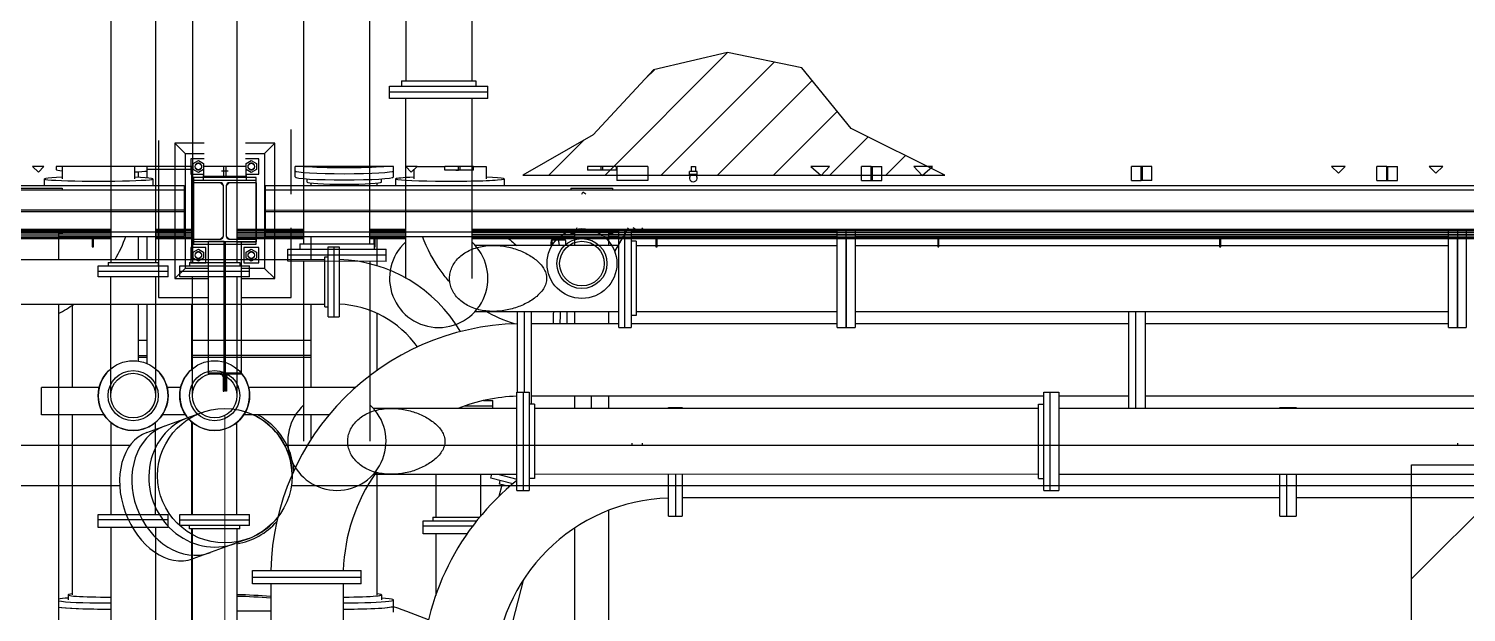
# Model space of a CAD drawing. Header units: metres. Extents: x 0 to 63075, y 0 to 44550.
# Drawn here: x 53271 to 54331, y 38048 to 38478 of the extents above; entities that cross this region are included whole.
import ezdxf

# ---------------------------------------------------------------- set-up
doc = ezdxf.new("R2010")
doc.units = ezdxf.units.M
doc.header["$LTSCALE"] = 75
for name, color, linetype in [('AI-Hatch mob', 7, 'Continuous'), ('GSB', 7, 'Continuous'), ('ML6', 1, 'Continuous'), ('SDM', 7, 'Continuous'), ('SL1', 8, 'Continuous')]:
    doc.layers.add(name, color=color, linetype=linetype)
doc.styles.add('Arial', font='arial.ttf')
doc.dimstyles.new('VL0-GL_L', dxfattribs={"dimtxt": 0.18, "dimasz": 0.18, "dimexe": 0.18, "dimexo": 0.0625, "dimgap": 0.09, "dimtad": 0, "dimtih": 1, "dimtoh": 1, "dimdec": 4, "dimzin": 0, "dimdsep": 46, "dimtxsty": 'Standard', "dimcen": 0.09, "dimadec": 0, "dimazin": 0, "dimtfac": 1, "dimtdec": 4, "dimtofl": 0, "dimtmove": 0, "dimatfit": 3, "dimfxl": 1, "dimtolj": 1, "dimtzin": 0, "dimarcsym": 0})

# ---------------------------------------------------------------- blocks, each defined once
blk = doc.blocks.new('A$C6bae614f')
at = {"layer": 'SL1'}
h = blk.add_hatch(dxfattribs=at)
h.set_pattern_fill('_USER', color=256, scale=195, angle=44.99813, style=0, pattern_type=0)
h.set_pattern_definition([(44.99813, (326091.56, -18363.04), (-137.8813, 137.89033), [])])
h.paths.add_polyline_path([(371332.8, 30330.1), (373403.6, 30330.1), (372944, 30559.3), (372701.7, 30856.7), (372337.2, 30931.4), (371974.3, 30846.9), (371678.3, 30528.5)])
for p, q in [((370757.9, 33692.9), (370757.8, 30792.4)), ((371081.7, 33692.9), (371081.6, 30792.4)), ((370258, 29992.5), (370258.1, 32881.3)), ((370581.8, 29992.4), (370581.9, 32881.3)), ((369310.5, 32842), (369310.4, 29901.7)), ((369529.5, 32842), (369529.4, 29901.7)), ((369710.5, 32812.9), (369710.4, 29901.7)), ((369929.5, 32812.9), (369929.4, 29901.7)), ((370678.4, 30706.6), (370678.4, 30767.1)), ((370678.4, 30767.1), (371161, 30767.1)), ((370737.2, 30792.4), (371102.3, 30792.4)), ((370737.2, 30792.4), (370737.2, 30767.1)), ((371102.3, 30792.4), (371102.3, 30767.1)), ((371161, 30706.6), (371161, 30767.1)), ((371161, 30736.8), (370678.4, 30736.9)), ((371161, 30706.6), (370678.4, 30706.6)), ((370757.8, 29823.2), (370757.8, 30706.6)), ((371081.6, 30706.6), (371081.6, 29823.2)), ((370194.9, 30236.9), (370194.9, 30553.2)), ((369544.9, 30500), (369544.9, 29729.4)), ((369674.9, 30436.9), (369624.9, 30486.9)), ((369768.4, 30486.9), (369624.9, 30486.9)), ((369624.9, 30486.9), (369624.9, 29821.9)), ((370114.9, 30486.9), (369971.4, 30486.9)), ((370114.9, 30486.9), (370064.9, 30436.9)), ((370114.9, 29821.9), (370114.9, 30486.9)), ((369674.9, 30436.9), (369674.9, 29871.9)), ((369674.9, 30436.9), (369768.4, 30436.9)), ((369702.4, 30409.4), (369702.4, 30334.4)), ((369768.4, 30409.4), (369702.4, 30409.4)), ((369971.4, 30436.9), (370064.9, 30436.9)), ((370037.4, 30409.4), (369971.4, 30409.4)), ((370037.4, 30334.4), (370037.4, 30409.4)), ((370064.9, 30436.9), (370064.9, 29871.9)), ((368982.2, 30373), (368925.4, 30373)), ((368925.4, 30373), (368955, 30344.7)), ((368955, 30344.7), (368982.2, 30373)), ((369708.5, 30373), (369042.6, 30373)), ((369042.6, 30373), (369042.6, 30357.4)), ((369072.5, 30311.2), (369072.5, 30373)), ((369428.1, 30311.2), (369428.1, 30373)), ((369445.8, 30318.5), (369445.8, 30346.7)), ((369489.4, 30315.9), (369489.4, 30373)), ((369708.5, 30357.7), (369489.4, 30357.7)), ((369708.5, 29915.9), (369708.5, 30373)), ((369714.5, 30386.6), (369739.9, 30401.3)), ((369714.5, 30357.2), (369714.5, 30386.6)), ((369739.9, 30342.5), (369714.5, 30357.2)), ((369724.9, 30379.1), (369723.3, 30371.9)), ((369723.3, 30371.9), (369724.9, 30364.7)), ((369729.5, 30384.9), (369724.9, 30379.1)), ((369724.9, 30364.7), (369729.5, 30358.9)), ((369736.2, 30388.1), (369729.5, 30384.9)), ((369729.5, 30358.9), (369736.2, 30355.6)), ((369743.6, 30388.1), (369736.2, 30388.1)), ((369736.2, 30355.6), (369743.6, 30355.6)), ((369739.9, 30401.3), (369765.4, 30386.6)), ((369765.4, 30357.2), (369739.9, 30342.5)), ((369750.3, 30384.9), (369743.6, 30388.1)), ((369743.6, 30355.6), (369750.3, 30358.9)), ((369755, 30379.1), (369750.3, 30384.9)), ((369750.3, 30358.9), (369755, 30364.7)), ((369756.6, 30371.9), (369755, 30379.1)), ((369755, 30364.7), (369756.6, 30371.9)), ((369765.4, 30386.6), (369765.4, 30357.2)), ((369875, 30373), (369765.4, 30373)), ((369765.4, 30373), (369765.4, 30319.9)), ((369864.8, 30319.9), (369864.8, 30373)), ((369875, 30349.9), (369864.8, 30349.9)), ((369875, 30373), (369875, 30319.9)), ((369887, 30373), (369875, 30373)), ((369974.4, 30373), (369887, 30373)), ((369974.4, 30319.9), (369974.4, 30373)), ((369974.5, 30386.6), (369999.9, 30401.3)), ((369974.5, 30357.2), (369974.5, 30386.6)), ((369999.9, 30342.5), (369974.5, 30357.2)), ((369984.9, 30379.1), (369983.3, 30371.9)), ((369983.3, 30371.9), (369984.9, 30364.7)), ((369989.5, 30384.9), (369984.9, 30379.1)), ((369984.9, 30364.7), (369989.5, 30358.9)), ((369996.2, 30388.1), (369989.5, 30384.9)), ((369989.5, 30358.9), (369996.2, 30355.6)), ((370003.6, 30388.1), (369996.2, 30388.1)), ((369996.2, 30355.6), (370003.6, 30355.6)), ((369999.9, 30401.3), (370025.4, 30386.6)), ((370025.4, 30357.2), (369999.9, 30342.5)), ((370010.3, 30384.9), (370003.6, 30388.1)), ((370003.6, 30355.6), (370010.3, 30358.9)), ((370015, 30379.1), (370010.3, 30384.9)), ((370010.3, 30358.9), (370015, 30364.7)), ((370016.6, 30371.9), (370015, 30379.1)), ((370015, 30364.7), (370016.6, 30371.9)), ((370025.4, 30386.6), (370025.4, 30357.2)), ((370214.6, 30321.1), (370214.6, 30372.9)), ((370697.2, 30372.9), (370214.6, 30372.9)), ((370697.2, 30321.1), (370697.2, 30372.9)), ((370814.4, 30372.9), (370757.7, 30372.9)), ((370757.7, 30372.9), (370784.9, 30344.6)), ((370784.9, 30344.6), (370814.4, 30372.9)), ((370796.8, 30356), (370796.8, 30311.2)), ((370814.4, 30372.9), (370949.9, 30372.9)), ((371089.9, 30372.9), (370949.9, 30372.9)), ((370949.9, 30354.4), (370949.9, 30372.9)), ((371089.9, 30354.3), (370949.9, 30354.4)), ((371004.4, 30354.3), (371016.4, 30354.3)), ((371016.4, 30354.3), (371016.4, 30372.9)), ((371023.4, 30372.9), (371023.4, 30354.3)), ((371035.4, 30354.3), (371023.4, 30354.3)), ((371089.9, 30372.9), (371152.4, 30372.9)), ((371089.9, 30354.3), (371089.9, 30372.9)), ((371152.4, 30372.9), (371152.4, 30311.2)), ((371649.9, 30372.9), (371649.9, 30354.3)), ((371789.9, 30372.9), (371649.9, 30372.9)), ((371789.9, 30354.3), (371649.9, 30354.3)), ((371716.4, 30354.3), (371716.4, 30372.9)), ((371723.4, 30372.9), (371723.4, 30354.3)), ((371789.9, 30372.9), (371789.9, 30354.3)), ((371793.9, 30372.9), (371793.9, 30304.3)), ((371945.9, 30372.9), (371793.9, 30372.9)), ((371945.9, 30372.9), (371945.9, 30304.3)), ((372188.1, 30348.3), (372150, 30348.3)), ((372150, 30332.4), (372150, 30348.3)), ((372158.4, 30372.9), (372158.4, 30348.3)), ((372158.4, 30372.9), (372179.7, 30372.9)), ((372179.7, 30372.9), (372179.7, 30348.3)), ((372188.1, 30332.4), (372188.1, 30348.3)), ((372838.1, 30372.9), (372746.8, 30372.9)), ((372746.8, 30372.9), (372797, 30327.4)), ((372797, 30327.4), (372838.1, 30372.9)), ((373032.8, 30372.9), (372994.9, 30372.9)), ((372994.9, 30304.3), (372994.9, 30372.9)), ((373042.8, 30372.9), (373032.8, 30372.9)), ((373042.8, 30372.9), (373094.9, 30372.8)), ((373042.8, 30304.3), (373042.8, 30372.9)), ((373047.1, 30372.9), (373047.1, 30304.3)), ((373094.9, 30304.3), (373094.9, 30372.8)), ((373251.7, 30372.8), (373292.9, 30327.4)), ((373343, 30372.8), (373251.7, 30372.8)), ((373292.9, 30327.4), (373343, 30372.8)), ((374372.1, 30372.8), (374319.9, 30372.8)), ((374319.9, 30304.2), (374319.9, 30372.8)), ((374367.8, 30304.2), (374367.8, 30372.8)), ((374372.1, 30372.8), (374372.1, 30304.2)), ((374382.1, 30372.8), (374372.1, 30372.8)), ((374419.9, 30372.8), (374382.1, 30372.8)), ((374419.9, 30304.2), (374419.9, 30372.8)), ((375369.2, 30372.8), (375301.5, 30372.8)), ((375301.5, 30372.8), (375335.5, 30338.9)), ((375335.5, 30338.9), (375369.2, 30372.8)), ((375562.8, 30372.8), (375524.9, 30372.8)), ((375524.9, 30304.2), (375524.9, 30372.8)), ((375572.8, 30372.8), (375562.8, 30372.8)), ((375572.8, 30372.8), (375624.9, 30372.8)), ((375572.8, 30304.2), (375572.8, 30372.8)), ((375577.1, 30372.8), (375577.1, 30304.2)), ((375624.9, 30304.2), (375624.9, 30372.8)), ((375847.4, 30372.8), (375780.6, 30372.8)), ((375780.6, 30372.8), (375814, 30339.4)), ((375814, 30339.4), (375847.4, 30372.8)), ((361069.9, 30279.7), (369669.9, 30279.4)), ((368983.6, 30311.2), (368983.6, 30279.4)), ((369517, 30311.2), (369517, 30279.4)), ((369669.9, 30279.4), (369669.9, 30257.9)), ((369702.4, 30334.4), (369768.4, 30334.4)), ((369764.9, 30318.4), (369715.9, 30318.4)), ((369715.9, 30318.4), (369715.9, 29990.4)), ((369715.9, 30305.9), (370023.9, 30305.9)), ((369715.9, 30305.9), (370023.9, 30305.9)), ((369848.4, 30292.8), (369715.9, 30292.8)), ((369850.9, 30292.8), (369715.9, 30292.8)), ((369765.4, 30328.3), (369764.9, 30328.3)), ((369764.9, 30303.9), (369764.9, 30328.3)), ((369764.9, 30324.9), (369974.9, 30324.9)), ((369764.9, 30319.9), (369974.9, 30319.9)), ((369974.9, 30303.9), (369764.9, 30303.9)), ((369863.4, 30277.8), (369848.4, 30292.8)), ((369863.4, 30277.8), (369848.4, 30292.8)), ((369850.9, 30290.2), (369850.9, 30292.8)), ((369863.4, 30031), (369863.4, 30277.8)), ((369891.5, 30292.8), (369876.5, 30277.8)), ((369891.5, 30292.8), (369876.5, 30277.8)), ((369876.5, 30277.8), (369876.5, 30031)), ((369888.9, 30292.8), (369888.9, 30290.2)), ((370023.9, 30292.8), (369888.9, 30292.8)), ((370023.9, 30292.8), (369891.5, 30292.8)), ((369971.4, 30334.4), (370037.4, 30334.4)), ((369974.9, 30328.3), (369974.4, 30328.3)), ((369974.9, 30328.3), (369974.9, 30303.9)), ((370023.9, 30318.4), (369974.9, 30318.4)), ((370023.9, 30002.9), (370023.9, 30318.4)), ((370023.9, 30292.8), (370023.9, 30016)), ((370069.9, 30279.4), (377669.9, 30279.1)), ((370069.9, 30170.9), (370069.9, 30279.4)), ((370273.3, 30295.8), (370273.3, 30311.7)), ((370294, 30279.4), (370294, 30290.7)), ((370617.8, 30279.4), (370617.8, 30290.7)), ((370638.4, 30295.8), (370638.4, 30311.6)), ((370707.9, 30311.2), (370707.9, 30279.4)), ((371241.3, 30311.2), (371241.3, 30279.3)), ((371945.9, 30304.3), (371793.9, 30304.3)), ((372188.1, 30332.4), (372150, 30332.4)), ((372153.2, 30320.7), (372153.2, 30332.4)), ((372185, 30332.4), (372185, 30320.7)), ((372994.9, 30304.3), (373094.9, 30304.3)), ((374319.9, 30304.2), (374357.8, 30304.2)), ((374357.8, 30304.2), (374367.8, 30304.2)), ((374419.9, 30304.2), (374367.8, 30304.2)), ((375524.9, 30304.2), (375624.9, 30304.2)), ((361069.9, 30258.2), (369669.9, 30257.9)), ((368867.9, 30265.9), (369071.9, 30265.9)), ((369071.9, 30265.9), (369071.9, 30257.9)), ((369669.9, 30257.9), (369669.9, 30050.9)), ((370069.9, 30257.9), (377669.9, 30257.6)), ((371567.9, 30265.8), (371567.9, 30257.8)), ((371567.9, 30265.8), (371771.9, 30265.8)), ((371621.5, 30236.8), (371626.6, 30245.7)), ((371641.9, 30236.8), (371626.6, 30245.7)), ((371771.9, 30265.8), (371771.9, 30257.8)), ((361069.9, 30159.2), (369669.9, 30158.9)), ((369669.9, 30149.9), (361069.9, 30150.2)), ((369669.9, 30149.9), (369669.9, 30137.9)), ((370069.9, 30158.9), (370069.9, 30170.9)), ((370069.9, 30029.4), (370069.9, 30158.9)), ((370069.9, 30158.9), (377669.9, 30158.6)), ((377669.9, 30149.6), (370069.9, 30149.9)), ((352425.4, 30065.9), (369310.4, 30065.3)), ((352425.4, 30064), (369310.4, 30063.4)), ((352425.4, 30058.7), (369310.4, 30058.2)), ((369529.5, 30065.3), (369710.4, 30065.3)), ((369529.5, 30063.4), (369710.4, 30063.4)), ((369529.5, 30058.2), (369710.4, 30058.1)), ((369929.5, 30065.3), (370258, 30065.3)), ((369929.5, 30063.4), (370258, 30063.4)), ((369929.5, 30058.1), (370258, 30058.1)), ((370194.9, 29729.4), (370194.9, 30071.9)), ((370581.8, 30065.3), (370757.8, 30065.3)), ((370581.8, 30063.4), (370757.8, 30063.4)), ((370581.8, 30058.1), (370757.8, 30058.1)), ((371081.6, 30065.2), (377824.9, 30065)), ((371081.6, 30063.4), (377724.9, 30063.2)), ((371081.6, 30058.1), (377842.2, 30057.9)), ((371597.7, 30071.8), (371593.7, 30064.8)), ((371783.4, 29955.2), (371850.7, 30071.8)), ((371803.5, 29581.5), (371803.5, 30064.1)), ((371803.5, 30064.1), (371863.9, 30064.1)), ((371833.7, 29581.5), (371833.7, 30064.1)), ((371863.9, 30064.1), (371863.9, 29581.5)), ((371910.1, 30050.9), (371873.8, 30071.8)), ((371910.1, 30050.9), (371922.2, 30071.8)), ((372875.3, 30064.1), (372963.2, 30064.1)), ((372875.3, 29581.5), (372875.3, 30064.1)), ((372919.2, 29581.5), (372919.2, 30064.1)), ((372963.2, 30064.1), (372963.1, 29581.5)), ((375875.3, 29581.4), (375875.3, 30064)), ((375875.3, 30064), (375963.2, 30064)), ((375919.2, 30064), (375919.2, 29581.4)), ((375963.2, 30064), (375963.1, 29581.4)), ((352425.4, 30050.8), (369310.4, 30050.2)), ((352425.4, 30041.5), (369310.4, 30040.9)), ((352425.4, 30032.1), (369310.4, 30031.6)), ((352425.4, 30024.2), (369310.4, 30023.7)), ((352425.4, 30018.9), (369310.4, 30018.4)), ((369310.4, 30016.5), (352425.4, 30017.1)), ((361069.9, 30051.2), (369669.9, 30050.9)), ((369053.4, 30050.9), (369053.4, 29915.9)), ((369071.9, 30042.9), (369053.4, 30042.9)), ((369053.4, 30029.4), (369669.9, 30029.4)), ((369071.9, 30050.9), (369071.9, 30042.9)), ((369218.7, 30016.5), (369218.7, 29977.4)), ((369225.1, 29977.4), (369225.1, 30016.5)), ((369445.8, 29915.9), (369445.8, 30029.4)), ((369489.4, 29915.9), (369489.4, 30029.4)), ((369529.5, 30050.2), (369710.4, 30050.2)), ((369529.5, 30040.9), (369710.4, 30040.9)), ((369529.5, 30031.6), (369710.4, 30031.6)), ((369529.5, 30023.6), (369710.4, 30023.6)), ((369529.5, 30018.4), (369710.4, 30018.3)), ((369710.4, 30016.5), (369529.5, 30016.5)), ((369669.9, 30050.9), (369669.9, 30029.4)), ((369715.9, 30016), (369848.4, 30016)), ((369715.9, 30016), (369850.9, 30016)), ((370023.9, 30002.9), (369715.9, 30002.9)), ((370023.9, 30002.9), (369715.9, 30002.9)), ((369715.9, 29990.4), (370023.9, 29990.4)), ((369865.9, 30004.6), (369789.7, 30004.6)), ((369789.7, 29352.8), (369789.7, 30004.6)), ((369848.4, 30016), (369863.4, 30031)), ((369848.4, 30016), (369863.4, 30031)), ((369850.9, 30016), (369850.9, 30018.5)), ((369865.9, 29268.9), (369865.9, 30004.6)), ((369873.9, 30004.6), (369950.1, 30004.5)), ((369873.9, 29268.9), (369873.9, 30004.6)), ((369876.5, 30031), (369891.5, 30016)), ((369876.5, 30031), (369891.5, 30016)), ((369888.9, 30018.5), (369888.9, 30016)), ((369888.9, 30016), (370023.9, 30016)), ((369891.5, 30016), (370023.9, 30016)), ((369929.5, 30050.2), (370258, 30050.2)), ((369929.5, 30040.9), (370258, 30040.9)), ((369929.5, 30031.5), (370258, 30031.5)), ((369929.5, 30023.6), (370258, 30023.6)), ((369929.5, 30018.3), (370258, 30018.3)), ((370258, 30016.5), (369929.5, 30016.5)), ((370023.9, 30016), (369929.5, 30016)), ((369929.5, 30002.9), (370023.9, 30002.9)), ((369950.1, 30004.5), (369950.1, 29352.7)), ((370023.9, 30016), (370023.9, 30002.9)), ((370023.9, 29990.4), (370023.9, 30002.9)), ((370069.9, 30050.9), (371803.5, 30050.8)), ((370069.9, 30029.4), (371586.4, 30029.3)), ((370237.4, 29992.5), (370602.5, 29992.4)), ((370237.4, 29992.5), (370237.4, 29967.1)), ((370293.9, 29915.9), (370293.9, 30029.4)), ((370581.8, 30050.2), (370757.8, 30050.2)), ((370581.8, 30040.9), (370757.8, 30040.9)), ((370581.8, 30031.5), (370757.8, 30031.5)), ((370581.8, 30023.6), (370757.8, 30023.6)), ((370581.8, 30018.3), (370757.8, 30018.3)), ((370757.8, 30016.5), (370581.8, 30016.5)), ((370602, 30016.5), (370602, 29992.4)), ((370602.5, 29992.4), (370602.5, 29967.1)), ((370608.4, 29977.4), (370608.4, 30016.5)), ((370617.8, 29884.8), (370617.8, 30029.4)), ((371081.6, 30050.2), (377847.5, 30050)), ((371081.6, 30040.8), (377849.3, 30040.6)), ((371081.6, 30031.5), (377847.5, 30031.3)), ((371081.6, 30023.6), (377842.2, 30023.4)), ((371081.6, 30018.3), (377834.3, 30018.1)), ((377824.9, 30016.2), (371081.6, 30016.4)), ((371473.9, 30012), (371540.4, 30012)), ((371567.9, 30050.8), (371567.9, 30042.8)), ((371586.4, 30042.8), (371567.9, 30042.8)), ((371586.4, 30050.8), (371586.4, 29984.8)), ((371753.4, 30050.8), (371753.4, 29984.8)), ((371771.9, 30042.8), (371753.4, 30042.8)), ((371753.4, 30029.3), (371803.5, 30029.3)), ((371771.9, 30050.8), (371771.9, 30042.8)), ((371863.9, 30050.8), (372875.3, 30050.8)), ((371863.9, 30029.3), (372875.3, 30029.3)), ((371863.9, 30016.4), (371863.9, 29581.5)), ((371889.3, 30005.4), (371863.9, 30005.4)), ((371889.3, 30005.4), (371863.9, 30005.4)), ((371889.3, 30005.4), (371889.3, 29640.3)), ((371985.4, 30016.4), (371985.4, 29977.3)), ((371991.7, 29977.3), (371991.7, 30016.4)), ((372919.2, 30016.4), (372919.2, 29581.5)), ((372963.2, 30050.8), (375875.3, 30050.7)), ((372963.2, 30029.3), (375875.3, 30029.2)), ((373368.7, 30016.4), (373368.7, 29977.3)), ((373375, 29977.3), (373375, 30016.4)), ((374752, 30016.3), (374752, 29977.2)), ((374758.3, 29977.2), (374758.3, 30016.3)), ((375919.2, 29581.4), (375919.2, 30016.3)), ((367442, 29916), (370360.1, 29915.9)), ((369218.7, 29977.4), (369225.1, 29977.4)), ((369702.4, 29974.4), (369702.4, 29899.4)), ((369777.4, 29974.4), (369702.4, 29974.4)), ((369714.5, 29951.6), (369739.9, 29966.3)), ((369714.5, 29922.2), (369714.5, 29951.6)), ((369739.9, 29907.5), (369714.5, 29922.2)), ((369724.9, 29944.1), (369723.2, 29936.9)), ((369723.2, 29936.9), (369724.9, 29929.7)), ((369729.5, 29949.9), (369724.9, 29944.1)), ((369724.9, 29929.7), (369729.5, 29923.9)), ((369736.2, 29953.1), (369729.5, 29949.9)), ((369729.5, 29923.9), (369736.2, 29920.6)), ((369743.6, 29953.1), (369736.2, 29953.1)), ((369736.2, 29920.6), (369743.6, 29920.6)), ((369739.9, 29966.3), (369765.3, 29951.6)), ((369765.3, 29922.2), (369739.9, 29907.5)), ((369750.3, 29949.9), (369743.6, 29953.1)), ((369743.6, 29920.6), (369750.3, 29923.9)), ((369754.9, 29944.1), (369750.3, 29949.9)), ((369750.3, 29923.9), (369754.9, 29929.7)), ((369756.6, 29936.9), (369754.9, 29944.1)), ((369754.9, 29929.7), (369756.6, 29936.9)), ((369765.3, 29951.6), (369765.3, 29922.2)), ((369777.4, 29899.4), (369777.4, 29974.4)), ((369873.9, 29974.4), (369865.9, 29974.4)), ((369865.9, 29963.9), (369869.9, 29966.3)), ((369866.2, 29953.1), (369865.9, 29953)), ((369865.9, 29920.8), (369866.2, 29920.6)), ((369873.6, 29953.1), (369866.2, 29953.1)), ((369866.2, 29920.6), (369873.6, 29920.6)), ((369869.9, 29966.3), (369873.9, 29963.9)), ((369873.9, 29953), (369873.6, 29953.1)), ((369873.6, 29920.6), (369873.9, 29920.8)), ((369962.4, 29974.4), (369962.4, 29899.4)), ((370037.4, 29974.4), (369962.4, 29974.4)), ((369974.5, 29951.6), (369999.9, 29966.3)), ((369974.5, 29922.2), (369974.5, 29951.6)), ((369999.9, 29907.5), (369974.5, 29922.2)), ((369984.9, 29944.1), (369983.2, 29936.9)), ((369983.2, 29936.9), (369984.9, 29929.7)), ((369989.5, 29949.9), (369984.9, 29944.1)), ((369984.9, 29929.7), (369989.5, 29923.9)), ((369996.2, 29953.1), (369989.5, 29949.9)), ((369989.5, 29923.9), (369996.2, 29920.6)), ((370003.6, 29953.1), (369996.2, 29953.1)), ((369996.2, 29920.6), (370003.6, 29920.6)), ((369999.9, 29966.3), (370025.3, 29951.6)), ((370025.3, 29922.2), (369999.9, 29907.5)), ((370010.3, 29949.9), (370003.6, 29953.1)), ((370003.6, 29920.6), (370010.3, 29923.9)), ((370014.9, 29944.1), (370010.3, 29949.9)), ((370010.3, 29923.9), (370014.9, 29929.7)), ((370016.6, 29936.9), (370014.9, 29944.1)), ((370014.9, 29929.7), (370016.6, 29936.9)), ((370025.3, 29951.6), (370025.3, 29922.2)), ((370037.4, 29899.4), (370037.4, 29974.4)), ((370178.6, 29906.7), (370178.6, 29967.1)), ((370178.6, 29967.1), (370661.2, 29967.1)), ((370661.2, 29936.9), (370178.6, 29936.9)), ((370360.1, 29683.3), (370360.1, 29929.4)), ((370360.1, 29929.4), (370377.6, 29929.4)), ((370377.6, 29977.8), (370431.4, 29977.8)), ((370377.6, 29634.9), (370377.6, 29977.8)), ((370404.5, 29977.8), (370404.5, 29634.9)), ((370431.4, 29977.8), (370431.4, 29634.9)), ((370602.5, 29977.4), (370608.4, 29977.4)), ((370661.2, 29906.6), (370661.2, 29967.1)), ((371803.5, 29984.7), (371098.6, 29984.8)), ((371803.5, 29984.7), (371186.9, 29984.8)), ((371889.3, 29984.7), (371985.4, 29984.7)), ((371889.3, 29984.7), (372875.3, 29984.7)), ((371985.4, 29977.3), (371991.7, 29977.3)), ((371991.7, 29984.7), (372875.3, 29984.7)), ((372963.1, 29984.7), (373368.7, 29984.7)), ((372963.1, 29984.7), (375875.3, 29984.6)), ((373368.7, 29977.3), (373375, 29977.3)), ((373375, 29984.7), (374752, 29984.7)), ((374752, 29977.2), (374758.3, 29977.2)), ((374758.3, 29984.7), (375875.3, 29984.6)), ((369248.5, 29830.4), (369248.5, 29884.3)), ((369248.5, 29884.3), (369591.4, 29884.3)), ((369591.4, 29857.3), (369248.5, 29857.3)), ((369296.9, 29901.7), (369542.9, 29901.7)), ((369296.9, 29901.7), (369296.9, 29884.3)), ((369542.9, 29901.7), (369542.9, 29884.3)), ((369591.4, 29830.4), (369591.4, 29884.3)), ((369674.9, 29871.9), (369624.9, 29821.9)), ((369648.5, 29830.4), (369648.5, 29884.3)), ((369648.5, 29884.3), (369991.4, 29884.2)), ((369991.4, 29857.3), (369648.5, 29857.3)), ((369789.7, 29871.9), (369674.9, 29871.9)), ((369696.9, 29901.7), (369942.9, 29901.7)), ((369696.9, 29901.7), (369696.9, 29884.2)), ((369702.4, 29899.4), (369777.4, 29899.4)), ((369869.9, 29907.5), (369865.9, 29909.8)), ((369865.9, 29899.4), (369873.9, 29899.4)), ((369873.9, 29871.9), (369865.9, 29871.9)), ((369873.9, 29909.8), (369869.9, 29907.5)), ((369942.9, 29901.7), (369942.9, 29884.2)), ((370064.9, 29871.9), (369950.1, 29871.9)), ((369962.4, 29899.4), (370037.4, 29899.4)), ((369991.4, 29830.4), (369991.4, 29884.2)), ((370114.9, 29821.9), (370064.9, 29871.9)), ((370661.2, 29906.6), (370178.6, 29906.7)), ((370258, 29023.2), (370258, 29906.7)), ((370581.8, 29906.7), (370581.8, 29023.2)), ((369591.4, 29830.4), (369248.5, 29830.4)), ((369310.4, 29247.7), (369310.4, 29830.4)), ((369529.4, 29830.4), (369529.4, 29247.7)), ((369624.9, 29821.9), (369789.7, 29821.9)), ((369991.4, 29830.4), (369648.5, 29830.4)), ((369710.4, 29247.7), (369710.4, 29830.4)), ((369865.9, 29821.9), (369873.9, 29821.9)), ((369929.4, 29830.4), (369929.4, 29247.7)), ((369950.1, 29821.9), (370114.9, 29821.9)), ((369544.9, 29729.4), (369789.7, 29729.4)), ((369865.9, 29729.4), (369873.9, 29729.4)), ((369950.1, 29729.4), (370194.9, 29729.4)), ((367442, 29696.9), (370360.1, 29696.8)), ((369053.4, 29696.9), (369053.3, 27264.9)), ((369121.9, 29286.4), (369121.9, 29691.4)), ((369445.8, 29416.8), (369445.8, 29696.8)), ((369489.4, 29404.1), (369489.4, 29696.8)), ((369708.5, 29377.6), (369708.5, 29696.8)), ((370293.9, 29286.4), (370293.9, 29696.8)), ((370360.1, 29683.3), (370377.6, 29683.3)), ((370377.6, 29634.9), (370431.4, 29634.9)), ((370617.8, 29372), (370617.8, 29650.9)), ((371098.6, 29660.9), (371803.5, 29660.9)), ((371186.9, 29660.9), (371803.5, 29660.9)), ((371306.9, 29264.1), (371306.9, 29660.9)), ((371340.2, 29264.1), (371340.2, 29660.9)), ((371373.5, 29660.9), (371373.4, 29205.4)), ((371586.4, 29660.9), (371586.4, 29600.6)), ((371753.4, 29660.9), (371753.4, 29600.6)), ((371889.3, 29640.3), (371863.9, 29640.3)), ((371889.3, 29640.3), (371863.9, 29640.3)), ((371889.3, 29660.9), (372875.3, 29660.9)), ((371889.3, 29660.9), (372875.3, 29660.9)), ((372963.1, 29660.9), (375875.3, 29660.8)), ((372963.1, 29660.9), (375875.3, 29660.8)), ((374306.9, 29184.7), (374306.9, 29660.8)), ((374340.2, 29660.8), (374340.2, 29184.7)), ((374387.3, 29660.8), (374387.3, 29184.7)), ((371803.5, 29600.6), (371373.5, 29600.6)), ((371803.5, 29581.5), (371863.9, 29581.5)), ((371803.5, 29581.5), (371863.9, 29581.5)), ((372875.3, 29600.6), (371863.9, 29600.6)), ((372875.3, 29581.5), (372963.1, 29581.5)), ((372875.3, 29581.5), (372963.1, 29581.5)), ((374306.9, 29600.5), (372963.1, 29600.6)), ((375875.3, 29600.5), (374387.3, 29600.5)), ((375875.3, 29581.4), (375963.1, 29581.4)), ((375875.3, 29581.4), (375963.1, 29581.4)), ((369445.8, 29519.6), (369489.4, 29519.6)), ((369708.5, 29519.6), (370293.9, 29519.5)), ((369445.8, 29443.6), (369489.4, 29443.6)), ((369445.8, 29435.6), (369489.4, 29435.6)), ((370293.9, 29443.5), (369708.5, 29443.6)), ((369708.5, 29435.6), (370293.9, 29435.5)), ((369789.7, 29359.5), (369865.9, 29359.5)), ((369851.9, 29352.7), (369789.7, 29352.8)), ((369861.1, 29359.5), (369861.1, 29268.9)), ((369873.9, 29359.5), (369950.1, 29359.5)), ((369878.7, 29359.5), (369878.7, 29268.9)), ((369950.1, 29352.7), (369887.9, 29352.7)), ((368969.9, 29153.4), (368969.9, 29286.4)), ((369253, 29286.4), (368969.9, 29286.4)), ((369653, 29286.4), (369586.8, 29286.4)), ((369865.9, 29286), (369861.1, 29286)), ((369873.9, 29286), (369878.7, 29286)), ((370510.2, 29286.4), (369986.8, 29286.4)), ((369861.1, 29268.9), (369865.9, 29268.9)), ((369878.7, 29268.9), (369873.9, 29268.9)), ((371140, 29223.2), (371185.9, 29223.2)), ((371185.9, 29184.8), (371185.9, 29223.2)), ((371303.7, 29264.1), (371364.1, 29264.1)), ((371303.7, 28781.5), (371303.7, 29264.1)), ((371303.7, 29264.1), (371364.1, 29264.1)), ((371333.9, 29264.1), (371333.9, 28781.5)), ((371364.1, 29264.1), (371364.1, 28781.5)), ((373889, 29245), (371373.4, 29245)), ((371586.4, 29245), (371586.4, 29184.8)), ((371669.9, 29184.8), (371669.9, 29245)), ((371753.4, 29245), (371753.4, 29184.8)), ((373888.9, 28781.5), (373889, 29264.1)), ((373888.9, 28781.5), (373889, 29264.1)), ((373889, 29264.1), (373963.1, 29264.1)), ((373889, 29264.1), (373963.1, 29264.1)), ((373919.2, 29264.1), (373919.2, 28781.5)), ((373963.1, 29264.1), (373963.1, 28781.5)), ((374306.9, 29244.9), (373963.1, 29245)), ((376875.2, 29244.9), (374387.3, 29244.9)), ((369276.5, 29153.4), (368969.9, 29153.4)), ((369121.9, 28269.2), (369121.9, 29153.4)), ((369487.2, 29066), (369757, 29164.2)), ((369676.5, 29153.4), (369563.3, 29153.4)), ((370381.7, 29153.4), (369963.3, 29153.4)), ((370293.9, 29033.9), (370293.9, 29153.4)), ((371303.7, 29184.8), (370598.8, 29184.8)), ((371303.7, 29184.8), (370687.1, 29184.8)), ((371185.9, 29196.3), (371045.7, 29196.3)), ((371389.5, 29205.4), (371364.1, 29205.4)), ((371389.5, 29205.4), (371364.1, 29205.4)), ((371389.5, 29205.4), (371389.5, 28840.3)), ((373863.6, 29184.7), (371389.5, 29184.8)), ((373863.6, 29184.7), (371389.5, 29184.8)), ((372048.2, 29184.7), (372048.2, 29189.5)), ((372048.2, 29189.5), (372114.7, 29189.5)), ((372081.5, 29189.5), (372081.5, 29184.7)), ((372114.7, 29189.5), (372114.7, 29184.7)), ((373863.6, 29205.3), (373889, 29205.3)), ((373863.6, 28840.2), (373863.6, 29205.3)), ((373863.6, 29205.3), (373889, 29205.3)), ((376875.2, 29184.6), (373963.1, 29184.7)), ((376875.2, 29184.6), (373963.1, 29184.7)), ((375048.2, 29189.4), (375128.6, 29189.4)), ((375048.2, 29184.6), (375048.2, 29189.4)), ((375081.5, 29184.6), (375081.5, 29189.4)), ((375128.6, 29189.4), (375128.6, 29184.6)), ((369310.3, 29115.4), (369310.3, 28664.3)), ((369529.4, 28664.2), (369529.4, 29115.4)), ((369708.4, 28664.2), (369708.5, 29117)), ((369710.3, 29115.4), (369710.3, 28664.2)), ((369929.4, 28664.2), (369929.4, 29115.4)), ((352001.3, 29005), (369405.9, 29004.4)), ((370163.8, 29004.4), (381313.1, 29004)), ((371869.9, 29004.3), (371869.9, 29014.3)), ((371919.9, 29004.3), (371919.9, 29014.3)), ((375919.9, 29014.2), (375919.9, 29004.2)), ((370598.8, 28860.9), (371303.7, 28860.9)), ((370617.7, 28269.2), (370617.8, 28868.9)), ((370687.1, 28860.9), (371303.7, 28860.9)), ((370904.9, 28860.9), (370904.9, 28650.6)), ((371124, 28860.9), (371124, 28654.5)), ((371174.8, 28842.2), (371179.6, 28860.9)), ((371209.9, 28860.9), (371303.7, 28836.8)), ((373863.6, 28860.8), (371389.5, 28860.9)), ((373863.6, 28860.8), (371389.5, 28860.9)), ((372048.2, 28656.1), (372048.2, 28860.9)), ((372081.5, 28860.9), (372081.4, 28656.1)), ((372114.7, 28860.9), (372114.7, 28656.1)), ((376875.2, 28860.7), (373963.1, 28860.8)), ((376875.2, 28860.7), (373963.1, 28860.8)), ((375048.2, 28656), (375048.2, 28860.8)), ((375081.5, 28860.8), (375081.4, 28656)), ((375128.6, 28860.8), (375128.6, 28656)), ((369354, 28804.4), (351918.4, 28805)), ((381313.1, 28804), (370196.3, 28804.4)), ((371283.8, 28814.1), (371174.8, 28842.2)), ((371215.9, 28753.3), (371230.4, 28809.8)), ((371217.3, 28813.2), (371221.7, 28830.1)), ((371267.4, 28800.3), (371217.3, 28813.2)), ((371389.5, 28840.3), (371364.1, 28840.3)), ((371389.5, 28840.3), (371364.1, 28840.3)), ((373863.6, 28840.2), (373888.9, 28840.2)), ((373863.6, 28840.2), (373888.9, 28840.2)), ((371303.7, 28781.5), (371364.1, 28781.5)), ((371303.7, 28781.5), (371364.1, 28781.5)), ((375048.2, 28744.9), (372114.7, 28745)), ((373888.9, 28781.5), (373963.1, 28781.5)), ((373888.9, 28781.5), (373963.1, 28781.5)), ((377768.4, 28744.8), (375128.6, 28744.9)), ((369248.4, 28599.9), (369248.4, 28664.3)), ((369248.4, 28664.3), (369591.3, 28664.2)), ((369591.3, 28599.9), (369591.3, 28664.2)), ((369648.4, 28664.2), (369991.3, 28664.2)), ((369648.4, 28610.4), (369648.4, 28664.2)), ((369991.3, 28610.4), (369991.3, 28664.2)), ((370891.4, 28650.6), (371120.7, 28650.6)), ((370891.4, 28650.6), (370891.4, 28633.1)), ((371753.4, 28683.9), (371753.3, 27264.8)), ((372048.2, 28656.1), (372114.7, 28656.1)), ((375048.2, 28656), (375128.6, 28656)), ((369591.3, 28637.3), (369248.4, 28637.3)), ((369591.3, 28599.9), (369248.4, 28599.9)), ((369310.3, 28599.9), (369310.3, 27236.9)), ((369529.4, 28599.9), (369529.4, 27236.9)), ((369648.4, 28637.3), (369991.3, 28637.3)), ((369991.3, 28610.4), (369648.4, 28610.4)), ((369696.8, 28592.9), (369696.8, 28610.4)), ((369942.9, 28592.9), (369696.8, 28592.9)), ((369708.4, 27236.9), (369708.4, 28592.9)), ((369710.3, 28592.9), (369710.3, 27236.9)), ((369929.4, 28592.9), (369929.4, 27236.9)), ((369942.9, 28592.9), (369942.9, 28610.4)), ((370843, 28633.1), (371106.6, 28633.1)), ((370843, 28568.7), (370843, 28633.1)), ((371085.7, 28606.2), (370843, 28606.2)), ((371586.4, 28596.8), (371586.3, 27264.8)), ((369982.8, 28543.6), (369713, 28445.4)), ((371058.6, 28568.7), (370843, 28568.7)), ((370904.9, 28568.7), (370904.9, 28266.6)), ((370006.4, 28389.1), (370539.8, 28389.1)), ((370006.4, 28322.6), (370006.4, 28389.1)), ((370539.8, 28322.6), (370539.8, 28389.1)), ((370006.4, 28355.9), (370539.8, 28355.9)), ((370539.8, 28322.6), (370006.4, 28322.6)), ((370095.3, 28322.6), (370095.3, 27539.9)), ((370450.9, 28322.6), (370450.9, 27539.9)), ((371220, 27889.1), (371337.5, 28346.4)), ((369101.2, 28269.2), (369101.2, 28243.8)), ((370638.4, 28269.2), (370638.4, 28243.9)), ((370697.1, 28183.5), (370697.1, 28243.9)), ((369708.4, 28190.9), (369710.3, 28190.9)), ((369929.4, 28190.9), (370095.3, 28190.9))]:
    blk.add_line(p, q, dxfattribs=at)
blk.add_lwpolyline([(371332.8, 30330.1), (373403.6, 30330.1), (372944, 30559.3), (372701.7, 30856.7), (372337.2, 30931.4), (371974.3, 30846.9), (371678.3, 30528.5)], close=True, dxfattribs=at)
for centre, radius in [((369739.9, 30371.9), 16), ((369999.9, 30371.9), 16), ((371622.6, 29895.8), 171.4), ((371622.6, 29895.8), 123), ((371622.6, 29895.8), 109.5), ((371622.6, 29895.8), 109.5), ((369739.9, 29936.9), 16), ((369999.9, 29936.9), 16), ((369419.9, 29247.3), 171.4), ((369419.9, 29247.3), 123), ((369419.9, 29247.3), 109.5), ((369419.9, 29247.3), 109.5), ((369819.9, 29247.3), 171.4), ((369819.9, 29247.3), 123), ((369819.9, 29247.3), 109.5), ((369819.9, 29247.3), 109.5), ((369869.9, 28853.9), 330.2), ((369869.9, 28853.9), 330.2)]:
    blk.add_circle(centre, radius, dxfattribs=at)
for centre, radius, start, end in [((369847.4, 30276.8), 16, 359.99609, 89.9981), ((369847.4, 30276.8), 16, 359.99609, 89.9981), ((369892.5, 30276.8), 16, 89.9981, 179.99609), ((369892.5, 30276.8), 16, 89.9981, 179.99609), ((372169.1, 30316.5), 19, 146.44082, 33.55544), ((368722.4, 30273), 705.7, 329.60259, 339.80635), ((369847.4, 30032), 16, 269.9981, 359.99609), ((369847.4, 30032), 16, 269.9981, 359.99609), ((369892.5, 30032), 16, 179.99609, 269.9981), ((369892.5, 30032), 16, 179.99609, 269.9981), ((370919.7, 29822.9), 241.3, 132.14649, 47.84977), ((371502, 30272.7), 349.5, 224.12535, 235.46305), ((371622.6, 29895.8), 171.4, 128.83782, 137.31061), ((371622.6, 29895.8), 171.4, 31.25765, 40.25335), ((369869.9, 29936.9), 16, 75.52057, 104.47569), ((369869.9, 29936.9), 16, 255.52057, 284.47568), ((370409.5, 29201.3), 714.5, 30.27814, 88.24066), ((368722.9, 30273), 705.3, 297.94366, 305.23399), ((370409.5, 29201.3), 495.5, 35.09315, 87.46314), ((371335.1, 28360.8), 1239.8, 91.30422, 178.69183), ((369419.9, 29247.3), 171.4, 129.70714, 50.28911), ((369819.9, 29247.3), 171.4, 129.70714, 50.28914), ((371335.1, 28360.8), 884.2, 92.03857, 111.27503), ((369869.9, 28853.9), 330.2, 0.9675, 65.08537), ((369869.9, 28853.9), 339.7, 4.1865, 61.83248), ((370419.9, 29022.9), 241.3, 132.14649, 47.84977), ((371335.1, 28360.8), 884.2, 144.81978, 178.16631), ((372076.4, 27860.8), 1239.8, 128.55685, 178.69183), ((372076.4, 27860.8), 884.2, 91.82973, 178.16631), ((369869.9, 28853.9), 330.2, 280.38473, 321.83517), ((369869.9, 28853.9), 339.7, 280.09117, 318.61617), ((369869.9, 28853.9), 330.2, 240.72921, 241.10533), ((369869.9, 28853.9), 339.7, 241.62337, 241.9859), ((369869.8, 25754.4), 2516, 93.63378, 93.67701), ((369869.8, 25754.4), 2508, 93.64539, 93.68876), ((369869.8, 25754.4), 2516, 84.85671, 88.64231), ((369869.8, 25754.4), 2508, 84.84026, 88.63799), ((369869.8, 25754.4), 2592, 67.30597, 71.38627)]:
    blk.add_arc(centre, radius, start, end, dxfattribs=at)
for centre, major_axis, ratio, start_param, end_param in [((369283.9, 30357.4), (-241.3, 0), 0.059892, 0, 0.503642), ((369283.9, 30357.4), (241.3, 0), 0.059892, 5.35321, 5.731921), ((369852.8, 30348.5), (12, 0), 0.112673, 0.459721, 1.570796), ((369852.8, 30347.3), (12, 0), 0.349915, 0, 0.459721), ((369887, 30347.3), (-12, 0), 0.349915, 5.823465, 6.283185), ((369887, 30348.5), (12, 0), 0.112673, 1.570796, 2.681872), ((370455.9, 30351.3), (-241.3, 0), 0.059892, 0, 1.570796), ((370455.9, 30381.4), (241.3, 0), 0.059892, 3.770652, 5.654126), ((370455.9, 30351.3), (241.3, 0), 0.059892, 4.712389, 6.283185), ((369250.3, 30311.2), (-266.7, 0), 0.039968, 5.442117, 7.853982), ((369250.3, 30311.2), (266.7, 0), 0.039968, 4.712389, 7.124254), ((370455.9, 30321.1), (-241.3, 0), 0.059892, 0, 1.570796), ((370455.9, 30295.8), (-182.5, 0), 0.059892, 0, 1.570796), ((370455.9, 30321.1), (241.3, 0), 0.059892, 4.712389, 6.283185), ((370455.9, 30295.8), (182.5, 0), 0.059892, 4.712389, 6.283185), ((370974.6, 30311.2), (-266.7, 0), 0.039968, 6.243874, 10.26585), ((370974.6, 30311.2), (-266.7, 0), 0.039968, 5.44212, 6.243874), ((371473.9, 29745.3), (0, 266.7), 0.039968, 6.243239, 6.739389), ((371473.9, 29745.3), (0, 266.7), 0.039968, 5.826982, 6.243239), ((371507.2, 29745.3), (0, 266.7), 0.039968, 6.243239, 6.283185), ((371507.2, 29745.3), (0, 266.7), 0.039968, 5.826982, 6.283185), ((371507.2, 29745.3), (0, 266.7), 0.039968, 5.826982, 6.243239), ((371540.4, 29745.3), (0, 266.7), 0.039968, 5.826982, 6.283185), ((371473.9, 29745.3), (0, 266.7), 0.039968, 4.138911, 4.390294), ((371507.2, 29745.3), (0, 266.7), 0.039968, 4.138911, 4.390294), ((371507.2, 29745.3), (0, -266.7), 0.039968, 0.997318, 1.248702), ((371540.4, 29745.3), (0, -266.7), 0.039968, 0.997318, 1.248702), ((369851.9, 29339.7), (0, -13.1), 0.707107, 1.570753, 3.141593), ((369887.9, 29339.7), (0, 13.1), 0.707107, 0, 1.570753), ((369807.1, 28831.1), (-112.9, 310.3), 0.931852, 0, 3.141593), ((369685.9, 28786.9), (112.9, -310.3), 0.800199, 3.141593, 6.283185), ((369600.1, 28755.7), (112.9, -310.3), 0.707107, 3.141593, 6.283185), ((369283.8, 28243.8), (-241.3, 0), 0.059892, 5.570374, 5.981925), ((369283.8, 28243.8), (-241.3, 0), 0.059892, 0.30126, 1.570796), ((369283.8, 28269.1), (-182.5, 0), 0.059892, 5.803236, 7.853982), ((369283.8, 28269.1), (182.5, 0), 0.059892, 4.712389, 4.858202), ((369283.8, 28243.8), (241.3, 0), 0.059892, 4.712389, 4.822533), ((370455.8, 28269.2), (182.5, 0), 0.059892, 4.685647, 4.712389), ((370455.8, 28243.9), (241.3, 0), 0.059892, 4.692159, 4.712389), ((370455.8, 28269.2), (182.5, 0), 0.059892, 4.712389, 6.763135), ((370455.8, 28243.9), (241.3, 0), 0.059892, 4.712389, 6.995997), ((369283.8, 28213.7), (-241.3, 0), 0.059892, 0.30126, 1.68094), ((369283.8, 28213.7), (-241.3, 0), 0.059892, 0.30126, 1.570796), ((369283.8, 28213.7), (241.3, 0), 0.059892, 4.712389, 4.822533), ((370455.8, 28213.7), (241.3, 0), 0.059892, 4.692159, 6.283185), ((370455.8, 28213.7), (241.3, 0), 0.059892, 4.692159, 4.712389), ((370455.8, 28213.7), (241.3, 0), 0.059892, 4.712389, 6.283185)]:
    blk.add_ellipse(centre, major_axis=major_axis, ratio=ratio, start_param=start_param, end_param=end_param, dxfattribs=at)
for points, knots in [([(370974, 29805.2), (370959, 29822.2), (370944.8, 29839.9), (370931.5, 29858.3), (370893.3, 29910.7), (370862.5, 29968.5), (370840.1, 30029.4)], [3.2101487, 3.2101487, 3.2101487, 3.2101487, 3.3065289, 3.3065289, 3.3065289, 3.5820425, 3.5820425, 3.5820425, 3.5820425]), ([(371186.9, 29984.8), (371175.1, 29984.8), (371163, 29984.1), (371151, 29982.7), (371139.4, 29981.4), (371127.8, 29979.3), (371116.3, 29976.5), (371105.3, 29973.7), (371094.3, 29970.3), (371083.8, 29966.1), (371073.6, 29962), (371063.6, 29957.2), (371054.2, 29951.7), (371045.1, 29946.4), (371036.5, 29940.4), (371028.5, 29933.7), (371020.7, 29927.3), (371013.5, 29920.2), (371007.1, 29912.6), (371000.8, 29905.2), (370995.3, 29897.3), (370990.6, 29889), (370986, 29880.8), (370982.2, 29872.2), (370979.3, 29863.4), (370976.5, 29854.7), (370974.6, 29845.7), (370973.6, 29836.7), (370972.6, 29827.6), (370972.6, 29818.5), (370973.5, 29809.5), (370974.5, 29800.3), (370976.4, 29791.3), (370979.3, 29782.4), (370982.1, 29773.6), (370985.9, 29765), (370990.5, 29756.8), (370995.2, 29748.5), (371000.7, 29740.6), (371007, 29733.1), (371013.4, 29725.6), (371020.6, 29718.5), (371028.4, 29712), (371036.4, 29705.4), (371045.1, 29699.4), (371054.2, 29694), (371063.6, 29688.5), (371073.5, 29683.7), (371083.7, 29679.6), (371094.3, 29675.4), (371105.2, 29672), (371116.3, 29669.2), (371127.7, 29666.4), (371139.4, 29664.3), (371151, 29663), (371163, 29661.6), (371175, 29660.9), (371186.9, 29660.9), (371198.7, 29660.9), (371210.3, 29661.6), (371221.7, 29662.7), (371233.3, 29663.9), (371244.6, 29665.7), (371255.5, 29667.9), (371266.9, 29670.2), (371277.9, 29673), (371288.4, 29676.2), (371299.4, 29679.5), (371309.9, 29683.2), (371319.8, 29687.2), (371330.3, 29691.4), (371340.1, 29696), (371349.3, 29700.8), (371359.1, 29705.8), (371368.1, 29711.2), (371376.4, 29716.7), (371385.3, 29722.6), (371393.4, 29728.6), (371400.6, 29734.8), (371408.4, 29741.5), (371415.3, 29748.3), (371421.2, 29755.2), (371427.7, 29762.7), (371433, 29770.4), (371437.3, 29778), (371442, 29786.5), (371445.3, 29795.1), (371447.3, 29803.6), (371449.7, 29813.7), (371450.2, 29823.8), (371448.8, 29833.9), (371448.2, 29838.8), (371447.1, 29843.7), (371445.5, 29848.6), (371443, 29856.6), (371439.3, 29864.7), (371434.4, 29872.6), (371429.9, 29879.9), (371424.4, 29887.1), (371417.9, 29894.2), (371411.9, 29900.8), (371405, 29907.3), (371397.3, 29913.6), (371390.1, 29919.5), (371382.2, 29925.3), (371373.4, 29931), (371365.2, 29936.2), (371356.3, 29941.4), (371346.8, 29946.2), (371337.7, 29950.8), (371328.1, 29955.2), (371317.9, 29959.3), (371308.1, 29963.2), (371297.8, 29966.7), (371287.1, 29969.9), (371276.7, 29973), (371266, 29975.7), (371254.8, 29977.9), (371244.1, 29980.1), (371233, 29981.8), (371221.7, 29983), (371210.3, 29984.1), (371198.7, 29984.8), (371186.9, 29984.8)], [0, 0, 0, 0, 0.029772, 0.029772, 0.029772, 0.058481, 0.058481, 0.058481, 0.08619, 0.08619, 0.08619, 0.112978, 0.112978, 0.112978, 0.138951, 0.138951, 0.138951, 0.164245, 0.164245, 0.164245, 0.189018, 0.189018, 0.189018, 0.213439, 0.213439, 0.213439, 0.237682, 0.237682, 0.237682, 0.261903, 0.261903, 0.261903, 0.286403, 0.286403, 0.286403, 0.310904, 0.310904, 0.310904, 0.335682, 0.335682, 0.335682, 0.360984, 0.360984, 0.360984, 0.386968, 0.386968, 0.386968, 0.413768, 0.413768, 0.413768, 0.44149, 0.44149, 0.44149, 0.470214, 0.470214, 0.470214, 0.5, 0.5, 0.5, 0.517861, 0.517861, 0.517861, 0.536129, 0.536129, 0.536129, 0.55516, 0.55516, 0.55516, 0.57507, 0.57507, 0.57507, 0.596018, 0.596018, 0.596018, 0.618216, 0.618216, 0.618216, 0.641939, 0.641939, 0.641939, 0.667552, 0.667552, 0.667552, 0.695594, 0.695594, 0.695594, 0.726724, 0.726724, 0.726724, 0.763394, 0.763394, 0.763394, 0.781255, 0.781255, 0.781255, 0.810476, 0.810476, 0.810476, 0.837094, 0.837094, 0.837094, 0.861601, 0.861601, 0.861601, 0.884435, 0.884435, 0.884435, 0.905908, 0.905908, 0.905908, 0.926255, 0.926255, 0.926255, 0.945659, 0.945659, 0.945659, 0.964252, 0.964252, 0.964252, 0.982139, 0.982139, 0.982139, 1, 1, 1, 1]), ([(370687.1, 29184.8), (370675.3, 29184.8), (370663.2, 29184.1), (370651.2, 29182.7), (370639.6, 29181.4), (370628, 29179.3), (370616.5, 29176.5), (370605.5, 29173.8), (370594.5, 29170.3), (370584, 29166.1), (370573.8, 29162), (370563.8, 29157.2), (370554.4, 29151.7), (370545.3, 29146.4), (370536.7, 29140.4), (370528.7, 29133.7), (370520.9, 29127.3), (370513.7, 29120.2), (370507.3, 29112.6), (370501, 29105.2), (370495.5, 29097.3), (370490.8, 29089), (370486.2, 29080.8), (370482.4, 29072.3), (370479.5, 29063.5), (370476.7, 29054.7), (370474.8, 29045.8), (370473.8, 29036.7), (370472.8, 29027.7), (370472.8, 29018.5), (370473.7, 29009.5), (370474.7, 29000.4), (370476.6, 28991.3), (370479.5, 28982.5), (370482.3, 28973.6), (370486.1, 28965), (370490.7, 28956.8), (370495.4, 28948.5), (370500.9, 28940.6), (370507.2, 28933.2), (370513.6, 28925.6), (370520.8, 28918.5), (370528.6, 28912), (370536.6, 28905.4), (370545.3, 28899.4), (370554.4, 28894), (370563.8, 28888.5), (370573.7, 28883.7), (370583.9, 28879.7), (370594.5, 28875.4), (370605.4, 28872), (370616.5, 28869.2), (370627.9, 28866.4), (370639.6, 28864.3), (370651.2, 28863), (370663.2, 28861.6), (370675.2, 28860.9), (370687.1, 28860.9), (370698.9, 28860.9), (370710.5, 28861.6), (370721.9, 28862.8), (370733.5, 28864), (370744.8, 28865.7), (370755.7, 28867.9), (370767.1, 28870.2), (370778.1, 28873), (370788.6, 28876.2), (370799.6, 28879.5), (370810.1, 28883.2), (370820, 28887.2), (370830.5, 28891.4), (370840.3, 28896), (370849.5, 28900.8), (370859.3, 28905.9), (370868.3, 28911.2), (370876.6, 28916.7), (370885.5, 28922.6), (370893.6, 28928.7), (370900.8, 28934.8), (370908.6, 28941.5), (370915.5, 28948.3), (370921.4, 28955.2), (370927.9, 28962.8), (370933.2, 28970.4), (370937.5, 28978), (370942.2, 28986.5), (370945.5, 28995.1), (370947.5, 29003.6), (370949.9, 29013.7), (370950.4, 29023.8), (370949, 29033.9), (370948.4, 29038.8), (370947.3, 29043.7), (370945.7, 29048.6), (370943.2, 29056.7), (370939.5, 29064.7), (370934.6, 29072.6), (370930.1, 29079.9), (370924.6, 29087.1), (370918.1, 29094.2), (370912.1, 29100.8), (370905.2, 29107.3), (370897.5, 29113.6), (370890.3, 29119.5), (370882.4, 29125.4), (370873.6, 29131), (370865.4, 29136.3), (370856.5, 29141.4), (370847, 29146.2), (370837.9, 29150.8), (370828.3, 29155.2), (370818.1, 29159.3), (370808.3, 29163.2), (370798, 29166.8), (370787.3, 29169.9), (370776.9, 29173), (370766.2, 29175.7), (370755, 29177.9), (370744.3, 29180.1), (370733.2, 29181.8), (370721.9, 29183), (370710.5, 29184.1), (370698.9, 29184.8), (370687.1, 29184.8)], [0, 0, 0, 0, 0.029772, 0.029772, 0.029772, 0.058481, 0.058481, 0.058481, 0.08619, 0.08619, 0.08619, 0.112978, 0.112978, 0.112978, 0.138951, 0.138951, 0.138951, 0.164245, 0.164245, 0.164245, 0.189018, 0.189018, 0.189018, 0.213439, 0.213439, 0.213439, 0.237682, 0.237682, 0.237682, 0.261903, 0.261903, 0.261903, 0.286403, 0.286403, 0.286403, 0.310904, 0.310904, 0.310904, 0.335682, 0.335682, 0.335682, 0.360984, 0.360984, 0.360984, 0.386968, 0.386968, 0.386968, 0.413768, 0.413768, 0.413768, 0.44149, 0.44149, 0.44149, 0.470214, 0.470214, 0.470214, 0.5, 0.5, 0.5, 0.517861, 0.517861, 0.517861, 0.536129, 0.536129, 0.536129, 0.55516, 0.55516, 0.55516, 0.57507, 0.57507, 0.57507, 0.596018, 0.596018, 0.596018, 0.618216, 0.618216, 0.618216, 0.641939, 0.641939, 0.641939, 0.667552, 0.667552, 0.667552, 0.695594, 0.695594, 0.695594, 0.726724, 0.726724, 0.726724, 0.763394, 0.763394, 0.763394, 0.781255, 0.781255, 0.781255, 0.810476, 0.810476, 0.810476, 0.837094, 0.837094, 0.837094, 0.861601, 0.861601, 0.861601, 0.884435, 0.884435, 0.884435, 0.905908, 0.905908, 0.905908, 0.926255, 0.926255, 0.926255, 0.945659, 0.945659, 0.945659, 0.964252, 0.964252, 0.964252, 0.982139, 0.982139, 0.982139, 1, 1, 1, 1])]:
    blk.add_open_spline(points, degree=3, knots=knots, dxfattribs=at)
blk.add_open_spline([(371291, 29599.9), (371240.8, 29615.6), (371192.4, 29637), (371146.9, 29663.5)], degree=3, dxfattribs=at)
for points in [[(369869.9, 29153.7), (369869.8, 27080.9), (369869.8, 26044.6), (369869.7, 25008.2)], [(369869.9, 28758.2), (369869.8, 26883.2), (369869.8, 25945.7), (369869.7, 25008.2)]]:
    blk.add_leader(points, dimstyle='VL0-GL_L', override={"dimscale": 1, "dimtxt": 2.5, "dimasz": 2.5, "dimgap": 1.25, "dimtad": 0, "dimtxsty": 'Arial', "dimldrblk": 'NONE', "dimlwd": 9}, dxfattribs=at)
blk = doc.blocks.new('zw$15D4')
at = {"layer": 'ML6', "xscale": 0.2502808837766805, "yscale": 0.2502808837766805, "zscale": 0.2502808837766805}
blk.add_blockref('A$C6bae614f', (-85544.7, -3177.3), dxfattribs=at)

msp = doc.modelspace()

# ---------------------------------------------------------------- hatches: boundary and pattern name
at = {"layer": 'AI-Hatch mob'}
h = msp.add_hatch(dxfattribs=at)
h.set_pattern_fill('ANSI31', color=256, scale=25)
h.set_pattern_definition([(45, (-10332.5, -59.206), (-56.1266, 56.1266), [])])
h.paths.add_polyline_path([(55100.7, 38156.1), (54290.7, 38156.1), (54290.7, 36564.6), (55100.7, 36564.6)])

# ---------------------------------------------------------------- linework, layer by layer
at = {"layer": 'SDM'}
msp.add_lwpolyline([(54290.7, 38156.1), (55100.7, 38156.1), (55100.7, 36564.6), (54290.7, 36564.6)], close=True, dxfattribs=at)

# ---------------------------------------------------------------- block references
at = {"layer": 'GSB', "xscale": 0.6000000000000068, "yscale": 0.6000000000000068, "zscale": 0.6000000000000068}
msp.add_blockref('zw$15D4', (49200, 35721.6), dxfattribs=at)

doc.saveas('drawing.dxf')
